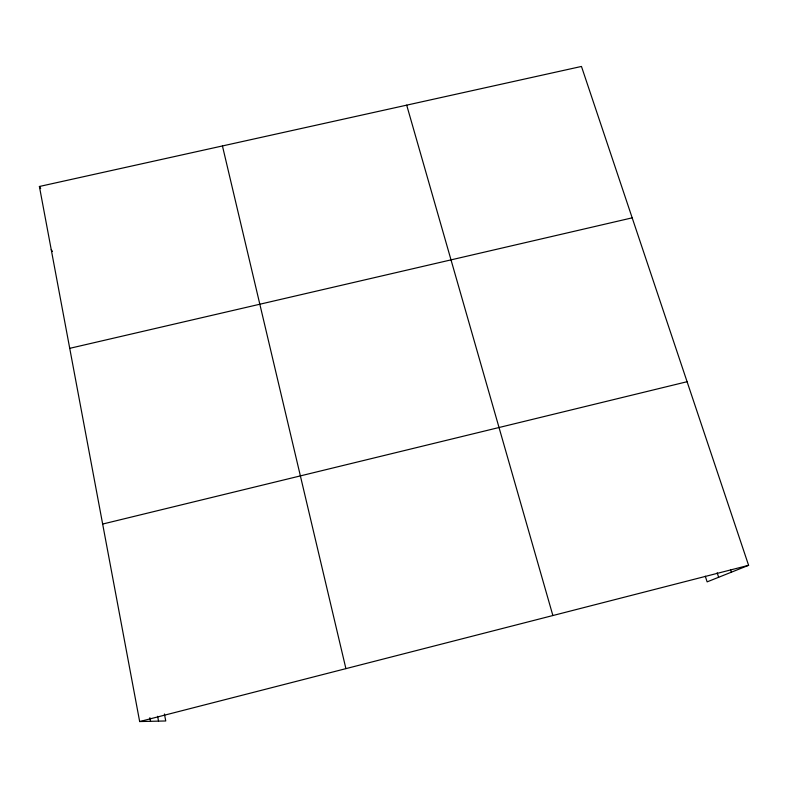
<?xml version="1.0" encoding="UTF-8"?>
<svg xmlns="http://www.w3.org/2000/svg" width="788" height="788" viewBox="0 0 788 788"><rect width="100%" height="100%" fill="white"/><g stroke="black" fill="none" stroke-linecap="round" stroke-linejoin="round"><path stroke-width="1.18" d="M164.406 713.977L165.756 720.971L139.663 721.552L39.4 186.48L581.465 66.448L748.6 565.321L707.131 581.869L705.29 576.195M139.663 721.552L748.6 565.321M102.657 524.05L687.087 381.717M69.728 348.335L632.183 217.843M51.24 249.668L52.491 251.5M39.4 186.48L40.68 188.529M730.584 569.872L731.353 572.206M717.169 572.768L718.636 577.279M406.697 105.149L552.88 615.536M222.443 145.947L345.912 668.638M157.61 716.302L158.536 721.128M149.858 717.691L150.538 721.306"/></g></svg>
